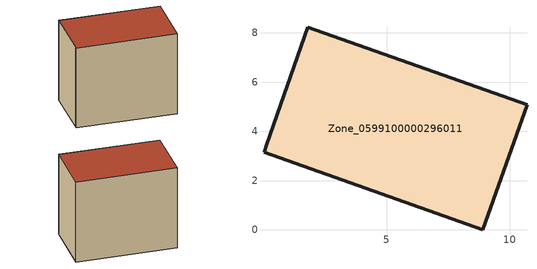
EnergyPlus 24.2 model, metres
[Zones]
Zone_0599100000296011
 floor ground (C_G): 8.9,0 0.02,3.16 0.14,3.48 1.79,8.24 10.7,5.08 z0.44
 wall outside (C_F): 10.7,5.08 1.79,8.24 0.14,3.48 0.02,3.16 8.9,0 10.7,5.08 z0.44:8.6
 roof outside (C_R): 0.02,3.16 8.9,0 10.7,5.08 1.79,8.24 0.14,3.48 z8.6
[BUILDING]
Pand.0599100000296011: North Axis=0; Terrain=City; Loads Convergence Tolerance Value=0.04; Temperature Convergence Tolerance Value=0.4; Solar Distribution=FullExterior; Maximum Number of Warmup Days=25; Minimum Number of Warmup Days=1
[Site:Location]
Rotterdam.The.Hague.AP_ZH_NLD Design_Conditions: Latitude=51.96; Longitude=4.45; Time Zone=1; Elevation=-4.5
[SITE:GROUNDTEMPERATURE:BUILDINGSURFACE]
18, 18, 18, 18, 18, 18, 18, 18, 18, 18, 18, 18
[MATERIAL] Thermal Absorptance=0.9; Solar Absorptance=0.7; Visible Absorptance=0.7
Name | Roughness | Thickness | Conductivity | Density | Specific Heat
G.TI.1975-1991 | MediumSmooth | 0.15 | 0.288461 | 540 | 1210
F.TI.1975-1991 | Rough | 0.3 | 0.230769 | 1920 | 840
R.TI.1975-1991 | MediumRough | 0.2 | 0.153846 | 1500 | 1000
[CONSTRUCTION]
C_G: G.TI.1975-1991
C_F: F.TI.1975-1991
C_R: R.TI.1975-1991
[ZONE]
Zone_0599100000296011: Type=1; Multiplier=1; Ceiling Height=Autocalculate; Volume=Autocalculate; Floor Area=autocalculate; Part of Total Floor Area=Yes
[ZONEINFILTRATION:DESIGNFLOWRATE]
Infil_Zone_0599100000296011: Zone or ZoneList or Space or SpaceList=Zone_0599100000296011; Schedule=AlwaysOn; Design Flow Rate Calculation Method=Flow/Area; Flow Rate per Floor Area=0.003; Constant Term Coefficient=1; Temperature Term Coefficient=0; Velocity Term Coefficient=0; Velocity Squared Term Coefficient=0
[HVACTEMPLATE:ZONE:IDEALLOADSAIRSYSTEM]
Zone_0599100000296011: Maximum Heating Supply Air Temperature=50; Minimum Cooling Supply Air Temperature=13; Maximum Heating Supply Air Humidity Ratio=0.0156; Minimum Cooling Supply Air Humidity Ratio=0.0077; Heating Limit=NoLimit; Cooling Limit=NoLimit; Dehumidification Control Type=ConstantSensibleHeatRatio; Cooling Sensible Heat Ratio=0.7; Dehumidification Setpoint=60; Humidification Control Type=None; Humidification Setpoint=30; Outdoor Air Method=None; Outdoor Air Flow Rate per Person=0.00944; Outdoor Air Flow Rate per Zone Floor Area=0; Outdoor Air Flow Rate per Zone=0; Demand Controlled Ventilation Type=None; Outdoor Air Economizer Type=NoEconomizer; Heat Recovery Type=None; Sensible Heat Recovery Effectiveness=0.7; Latent Heat Recovery Effectiveness=0.65
[ZONECONTROL:THERMOSTAT]
ThermostatControl_Zone_0599100000296011: Zone or ZoneList=Zone_0599100000296011; Control Type Schedule=DualSetpointControlType; Control 1=Thermostat_Zone_0599100000296011; Temperature Difference Between Cutout And Setpoint=0
[THERMOSTATSETPOINT:DUALSETPOINT]
Thermostat_Zone_0599100000296011: Heating Setpoint Temperature Schedule=HeatingSetpoint_Zone_0599100000296011; Cooling Setpoint Temperature Schedule=CoolingSetpoint_Zone_0599100000296011
[SCHEDULE:COMPACT]
HeatingSetpoint_Zone_0599100000296011: Through: 12/31, For: AllDays, Until: 24:00, 21
CoolingSetpoint_Zone_0599100000296011: Through: 12/31, For: AllDays, Until: 24:00, 24
DualSetpointControlType: Through: 12/31, For: AllDays, Until: 24:00, 4
AlwaysOn: Through: 12/31, For: AllDays, Until: 24:00, 1
